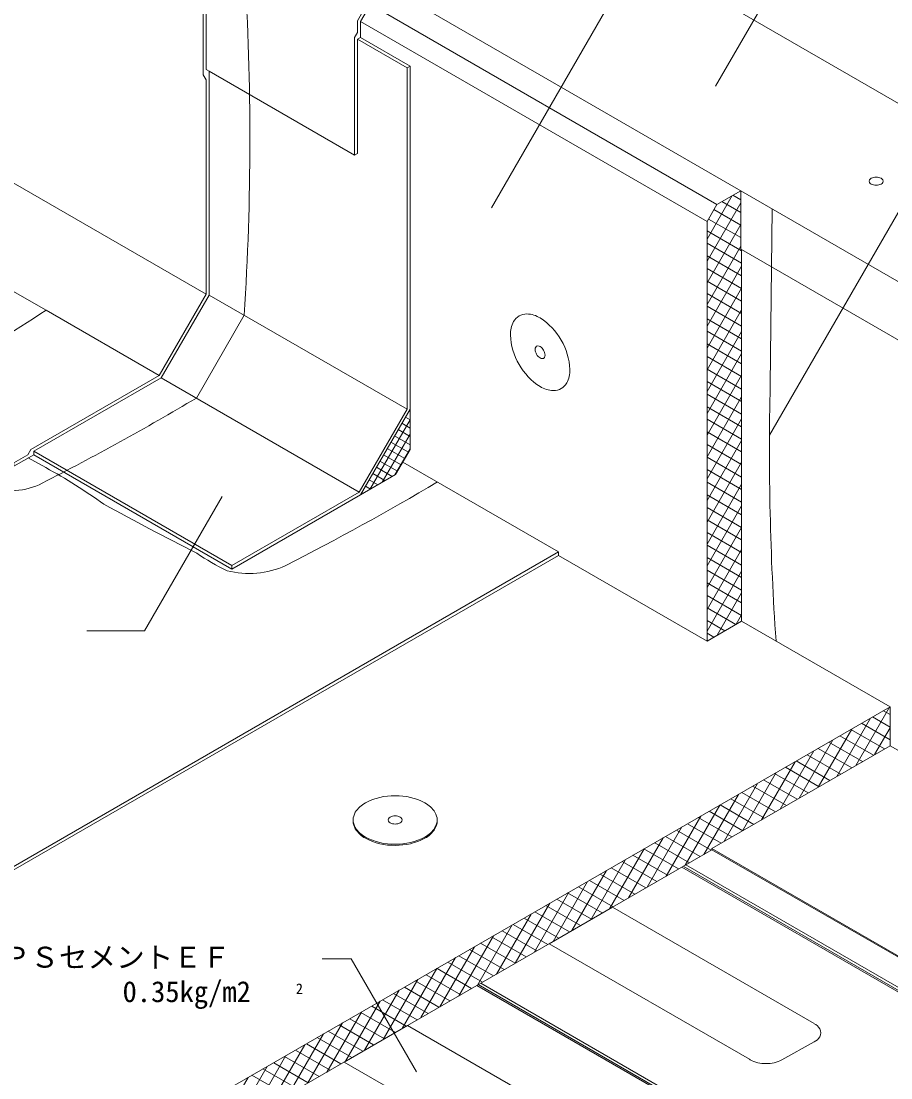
# Model space of a CAD drawing. Units: millimetres, scale not verified. Extents: x -2760 to 2760, y -1910 to 1910.
# Drawn here: x 188 to 949, y -301 to 623 of the extents above; entities that cross this region are included whole.
import ezdxf
from ezdxf.enums import TextEntityAlignment as Align

# ---------------------------------------------------------------- set-up
doc = ezdxf.new("R2010")
doc.units = ezdxf.units.MM
doc.header["$LTSCALE"] = 7
for name, color, linetype, lineweight in [('0-1_HATCH', 9, 'Continuous', 18), ('0-2_Defpoints', 7, 'Continuous', 18), ('0-3_BOUSUI', 1, 'Continuous', 18), ('0-4_MOJI', 7, 'Continuous', 18), ('0-6_dannnetu', 6, 'Continuous', 18), ('0-7_KANAMONO', 5, 'Continuous', 18), ('0-D_dekki2', 1, 'Continuous', 18)]:
    doc.layers.add(name, color=color, linetype=linetype, lineweight=lineweight)
doc.styles.add('ＭＳ ゴシック', font='')
doc.styles.get('ＭＳ ゴシック').set_extended_font_data('MS Gothic')

msp = doc.modelspace()

# ---------------------------------------------------------------- linework, layer by layer
at = {"layer": '0-1_HATCH'}
for p, q in [((787.725, 432.669), (809.765, 470.843)), ((787.725, 413.619), (817.17, 464.619)), ((800.688, 465.602), (817.17, 456.086)), ((810.213, 471.102), (817.17, 467.085)), ((793.774, 458.595), (817.17, 445.088)), ((787.725, 394.569), (817.17, 445.569)), ((789.011, 450.347), (817.17, 434.089)), ((787.725, 440.091), (818.036, 422.591)), ((787.725, 429.092), (818.036, 411.592)), ((787.725, 375.519), (817.17, 426.519)), ((787.725, 418.094), (818.036, 400.594)), ((787.725, 356.469), (818.036, 408.969)), ((787.725, 407.095), (818.036, 389.595)), ((787.725, 396.097), (818.036, 378.597)), ((787.725, 337.419), (818.036, 389.919)), ((787.725, 385.098), (818.036, 367.598)), ((787.725, 374.1), (818.036, 356.6)), ((787.725, 318.369), (818.036, 370.869)), ((787.725, 363.101), (818.036, 345.601)), ((787.725, 352.103), (818.036, 334.603)), ((787.725, 299.319), (818.036, 351.819)), ((787.725, 341.104), (818.036, 323.604)), ((787.725, 280.269), (818.036, 332.769)), ((787.725, 330.106), (818.036, 312.606)), ((787.725, 319.107), (818.036, 301.607)), ((787.725, 261.219), (818.036, 313.719)), ((787.725, 308.108), (818.036, 290.608)), ((787.725, 297.11), (818.036, 279.61)), ((787.725, 242.169), (818.036, 294.669)), ((527.057, 282.629), (527.917, 282.132)), ((787.725, 286.111), (818.036, 268.611)), ((492.713, 213.793), (527.917, 274.769)), ((520.707, 271.63), (527.917, 267.467)), ((523.882, 277.129), (527.917, 274.8)), ((787.725, 223.119), (818.036, 275.619)), ((787.725, 275.113), (818.036, 257.613)), ((503.712, 220.143), (527.917, 262.069)), ((514.357, 260.632), (527.917, 252.803)), ((517.532, 266.131), (527.917, 260.135)), ((787.725, 264.114), (818.036, 246.614)), ((508.007, 249.633), (523.317, 240.794)), ((511.182, 255.132), (526.492, 246.294)), ((787.725, 204.069), (818.036, 256.569)), ((787.725, 253.116), (818.036, 235.616)), ((504.832, 244.134), (520.142, 235.295)), ((514.71, 226.493), (527.917, 249.369)), ((787.725, 242.117), (818.036, 224.617)), ((498.482, 233.135), (512.348, 225.13)), ((501.657, 238.635), (516.967, 229.796)), ((787.725, 185.019), (818.036, 237.519)), ((787.725, 231.119), (818.036, 213.619)), ((492.132, 222.137), (499.648, 217.797)), ((495.307, 227.636), (505.998, 221.463)), ((488.957, 216.638), (493.298, 214.131)), ((787.725, 220.12), (818.036, 202.62)), ((787.725, 165.969), (818.036, 218.469)), ((485.782, 211.138), (486.948, 210.465)), ((787.725, 209.122), (818.036, 191.622)), ((787.725, 146.919), (818.036, 199.419)), ((787.725, 198.123), (818.036, 180.623)), ((787.725, 187.125), (818.036, 169.625)), ((787.725, 127.869), (818.036, 180.369)), ((787.725, 176.126), (818.036, 158.626)), ((787.725, 165.128), (818.036, 147.628)), ((787.725, 108.819), (818.036, 161.319)), ((787.725, 154.129), (818.036, 136.629)), ((787.725, 143.131), (818.036, 125.631)), ((787.725, 89.769), (818.036, 142.269)), ((787.725, 132.132), (818.036, 114.632)), ((787.725, 121.134), (818.036, 103.634)), ((796.731, 86.318), (818.036, 123.219)), ((787.725, 110.135), (812.854, 95.627)), ((813.229, 95.843), (818.036, 104.169)), ((787.725, 99.137), (803.329, 90.127)), ((787.725, 88.138), (793.804, 84.628)), ((917.845, -27.757), (947.29, 23.243)), ((942.06, 20.224), (947.94, 16.83)), ((901.347, -37.282), (930.792, 13.718)), ((932.535, 14.725), (947.94, 5.831)), ((884.849, -46.807), (914.294, 4.193)), ((913.485, 3.726), (942.93, -13.274)), ((923.01, 9.226), (947.94, -5.167)), ((934.343, -18.232), (947.94, 5.319)), ((868.352, -56.332), (897.796, -5.332)), ((894.435, -7.272), (923.88, -24.272)), ((903.96, -1.773), (933.405, -18.773)), ((851.854, -65.857), (881.299, -14.857)), ((875.385, -18.271), (904.83, -35.271)), ((884.91, -12.772), (914.355, -29.772)), ((835.356, -75.382), (864.801, -24.382)), ((865.86, -23.77), (895.305, -40.77)), ((818.858, -84.907), (848.303, -33.907)), ((846.81, -34.769), (876.255, -51.769)), ((856.335, -29.269), (885.78, -46.269)), ((802.36, -94.432), (831.805, -43.432)), ((827.76, -45.767), (857.205, -62.767)), ((837.285, -40.268), (866.73, -57.268)), ((784.997, -105.457), (815.308, -52.957)), ((818.235, -51.266), (847.68, -68.266)), ((768.499, -114.982), (798.81, -62.482)), ((799.185, -62.265), (828.63, -79.265)), ((808.71, -56.766), (838.155, -73.766)), ((752.001, -124.507), (782.312, -72.007)), ((780.135, -73.263), (809.58, -90.263)), ((789.66, -67.764), (819.105, -84.764)), ((735.503, -134.032), (765.814, -81.532)), ((770.61, -78.763), (800.055, -95.763)), ((719.006, -143.557), (749.316, -91.057)), ((751.56, -89.761), (781.871, -107.261)), ((761.085, -84.262), (791.396, -101.762)), ((702.508, -153.082), (732.819, -100.582)), ((732.51, -100.76), (762.821, -118.26)), ((742.035, -95.26), (772.346, -112.76)), ((686.01, -162.607), (716.321, -110.107)), ((722.985, -106.259), (753.296, -123.759)), ((669.512, -172.132), (699.823, -119.632)), ((703.935, -117.257), (734.246, -134.757)), ((713.46, -111.758), (743.771, -129.258)), ((653.014, -181.657), (683.325, -129.157)), ((684.885, -128.256), (715.196, -145.756)), ((694.41, -122.757), (724.721, -140.257)), ((675.36, -133.755), (705.671, -151.255)), ((636.517, -191.182), (666.828, -138.682)), ((656.31, -144.754), (686.621, -162.254)), ((665.835, -139.255), (696.146, -156.755)), ((620.019, -200.707), (650.33, -148.207)), ((637.26, -155.752), (667.571, -173.252)), ((646.785, -150.253), (677.096, -167.753)), ((603.521, -210.232), (633.832, -157.732)), ((627.735, -161.252), (658.046, -178.752)), ((587.023, -219.757), (617.334, -167.257)), ((608.685, -172.25), (638.996, -189.75)), ((618.21, -166.751), (648.521, -184.251)), ((570.525, -229.282), (600.836, -176.782)), ((589.635, -183.249), (619.946, -200.749)), ((599.16, -177.749), (629.471, -195.249)), ((554.028, -238.807), (584.339, -186.307)), ((580.11, -188.748), (610.421, -206.248)), ((537.53, -248.332), (567.841, -195.832)), ((561.06, -199.746), (591.371, -217.246)), ((570.585, -194.247), (600.896, -211.747)), ((521.032, -257.857), (551.343, -205.357)), ((542.01, -210.745), (572.321, -228.245)), ((551.535, -205.246), (581.846, -222.746)), ((504.534, -267.382), (534.845, -214.882)), ((522.96, -221.743), (553.271, -239.243)), ((532.485, -216.244), (562.796, -233.744)), ((488.037, -276.907), (518.347, -224.407)), ((513.435, -227.243), (543.746, -244.743)), ((471.539, -286.432), (501.85, -233.932)), ((494.385, -238.241), (524.696, -255.741)), ((503.91, -232.742), (534.221, -250.242)), ((455.041, -295.957), (485.352, -243.457)), ((475.335, -249.24), (505.646, -266.74)), ((484.86, -243.74), (515.171, -261.24)), ((438.543, -305.482), (468.854, -252.982)), ((465.81, -254.739), (496.121, -272.239)), ((422.045, -315.007), (452.356, -262.507)), ((446.76, -265.738), (477.071, -283.238)), ((456.285, -260.238), (486.596, -277.738)), ((405.548, -324.532), (435.859, -272.032)), ((427.71, -276.736), (458.021, -294.236)), ((437.235, -271.237), (467.546, -288.737)), ((389.05, -334.057), (419.361, -281.557)), ((418.185, -282.235), (448.496, -299.735)), ((372.552, -343.582), (402.863, -291.082)), ((399.135, -293.234), (429.446, -310.734)), ((408.66, -287.735), (438.971, -305.235)), ((356.054, -353.107), (386.365, -300.607)), ((389.61, -298.733), (419.921, -316.233))]:
    msp.add_line(p, q, dxfattribs=at)
at = {"layer": '0-2_Defpoints'}
msp.add_line((209.519, 370.507), (308.433, 313.399), dxfattribs=at)
at = {"layer": '0-3_BOUSUI'}
for p, q in [((349.516, 384.557), (-855.231, 1080.118)), ((525.319, 582.618), (482.018, 607.618)), ((527.917, 584.118), (484.616, 609.118)), ((479.42, 506.118), (352.114, 579.618)), ((844.631, 459.264), (842.998, 304.969)), ((525.319, 283.861), (352.114, 383.861)), ((382.86, 366.11), (341.08, 293.746)), ((483.54, 211.497), (310.335, 311.497)), ((194.004, 241.333), (209.321, 232.871)), ((372.033, 147.118), (198.828, 247.118)), ((372.033, 144.118), (198.828, 244.118)), ((657.821, 159.118), (521.576, 237.78)), ((657.821, 159.118), (-1799.933, -1259.867)), ((657.821, 159.118), (657.821, 156.118)), ((657.821, 156.118), (-1799.933, -1262.867)), ((478.185, -75.382), (478.185, -76.382)), ((551.669, -75.382), (551.669, -76.382)), ((649.594, -183.632), (705.019, -151.632)), ((705.019, -151.632), (881.605, -253.583)), ((824.783, -284.777), (649.594, -183.632)), ((470.327, -287.132), (525.752, -255.132)), ((525.752, -255.132), (702.337, -357.083)), ((881.605, -269.583), (853.194, -285.18)), ((645.516, -388.277), (470.327, -287.132))]:
    msp.add_line(p, q, dxfattribs=at)
for points in [[(479.42, 506.118), (479.42, 609.118), (482.018, 613.618), (482.018, 623.815), (491.374, 640.02), (605.861, 706.119), (605.861, 703.119), (493.276, 638.118), (484.616, 623.118), (484.616, 609.118), (482.018, 607.618), (482.018, 507.618)], [(525.319, 582.618), (525.319, 283.861), (483.54, 211.497), (372.033, 147.118), (372.033, 144.118), (484.616, 209.118), (527.917, 284.118), (527.917, 584.118)]]:
    msp.add_lwpolyline(points, close=True, dxfattribs=at)
for points in [[(349.516, 684.118), (349.516, 581.118), (352.114, 579.618), (352.114, 383.861), (310.335, 311.497), (198.828, 247.118), (198.828, 244.118), (181.507, 234.118), (181.507, 237.118), (193.631, 244.118), (196.23, 248.618), (308.433, 313.399), (349.516, 384.557), (349.516, 572.118), (346.918, 576.618), (346.918, 684.815)], [(-1799.933, -800.711), (-1799.933, -759.867), (51.603, 309.118), (51.603, 312.118), (63.728, 319.118), (66.326, 323.618), (178.529, 388.399), (209.519, 370.507)]]:
    msp.add_lwpolyline(points, dxfattribs=at)
for centre, radius, start, end in [((-2019.455, 521.184), 2407.315, 356.30658, 3.5329), ((3170.088, -4253.015), 5490.165, 122.63256, 123.72253), ((3259.109, 248.096), 2416.781, 178.65157, 183.95831), ((-889.14, 2362.979), 2407.315, 297.06444, 300.73273), ((-22.439, -191.3), 483.356, 54.216, 61.34843), ((178.994, 271.72), 59.067, 250.13672, 297.39286), ((-676.032, 2290.93), 2407.315, 297.06444, 300.66782), ((1771.762, 2966.265), 3151.597, 241.33943, 243.00914), ((465.861, 342.343), 222.464, 235.98576, 243.8681), ((387.012, 218.157), 77.924, 255.78666, 294.46098), ((875.603, -264.753), 12.68, 32.14883, 61.74968), ((880.477, -261.583), 6.867, 328.6015, 31.3985), ((875.651, -258.465), 12.612, 298.16859, 327.9329), ((831.435, -274.062), 12.612, 238.16859, 241.83141), ((838.687, -260.585), 27.917, 241.76672, 271.33433), ((839.783, -259.731), 28.766, 269.11165, 297.7873)]:
    msp.add_arc(centre, radius, start, end, dxfattribs=at)
at = {"layer": '0-4_MOJI'}
for p, q in [((363.636, 207.715), (295.649, 89.959)), ((295.649, 89.959), (245.211, 89.959)), ((476.337, -196.859), (451.118, -196.859)), ((533.474, -295.823), (476.337, -196.859))]:
    msp.add_line(p, q, dxfattribs=at)
for points in [[(817.083, 750.411), (766.645, 750.411), (599.127, 460.26)], [(913.713, 684.37), (863.275, 684.37), (795.289, 566.613)], [(1100.888, 621.535), (1050.449, 621.535), (842.364, 261.12)]]:
    msp.add_lwpolyline(points, dxfattribs=at)
at = {"layer": '0-6_dannnetu'}
for p, q in [((796.385, 463.118), (493.276, 638.118)), ((787.725, 448.118), (484.616, 623.118)), ((787.725, 81.118), (657.821, 156.118)), ((947.94, 23.618), (818.036, 98.618))]:
    msp.add_line(p, q, dxfattribs=at)
for points in [[(796.385, 463.118), (817.17, 475.118), (817.17, 424.118), (818.036, 423.618), (818.036, 98.618), (787.725, 81.118), (787.725, 448.118)], [(527.917, 284.118), (527.917, 248.763), (515.235, 226.796), (484.616, 209.118)], [(792.055, -100.382), (792.055, -101.382), (-91.291, -611.382), (-91.291, -576.382), (947.94, 23.618), (947.94, -10.382)]]:
    msp.add_lwpolyline(points, close=True, dxfattribs=at)
at = {"layer": '0-7_KANAMONO'}
for p, q in [((1125.044, 453.369), (363.828, 892.858)), ((989.942, 375.368), (514.061, 650.118)), ((989.942, 324.368), (818.036, 423.618)), ((1034.109, -60.132), (947.94, -10.382)), ((1051.43, -250.132), (792.055, -100.382)), ((1051.43, -251.132), (792.055, -101.382))]:
    msp.add_line(p, q, dxfattribs=at)
for centre, radius, start, end in [((931.712, 483.451), 2.146, 148.6015, 211.3985), ((933.235, 482.461), 3.962, 118.25032, 147.85117), ((933.22, 484.426), 3.941, 212.0671, 241.83141), ((935.487, 478.265), 8.724, 88.66567, 118.23328), ((935.487, 488.638), 8.724, 241.76672, 271.33433), ((935.829, 477.999), 8.989, 62.2127, 90.88835), ((935.829, 488.904), 8.989, 269.11165, 297.7873), ((938.144, 482.461), 3.962, 32.14883, 61.74968), ((938.159, 484.426), 3.941, 298.16859, 327.9329), ((939.667, 483.451), 2.146, 328.6015, 31.3985)]:
    msp.add_arc(centre, radius, start, end, dxfattribs=at)
at = {"layer": '0-D_dekki2'}
for p, q in [((209.519, 370.507), (308.433, 313.399)), ((1086.303, -301.73), (765.672, -116.614)), ((1087.571, -300.998), (766.94, -115.882)), ((1089.102, -299.382), (769.105, -114.632)), ((907.035, -405.23), (586.405, -220.114)), ((908.304, -404.498), (587.673, -219.382)), ((909.834, -402.882), (589.838, -218.132))]:
    msp.add_line(p, q, dxfattribs=at)
for centre, radius, start, end in [((639.483, 349.512), 23.724, 152.1163, 181.7822), ((629.818, 354.443), 12.876, 88.6015, 151.3985), ((629.189, 343.387), 23.946, 58.35874, 87.74276), ((613.961, 319.05), 52.655, 28.75499, 58.14396), ((668.398, 350.479), 52.655, 181.85604, 211.24501), ((613.778, 316.674), 53.995, 2.22878, 30.87227), ((641.373, 336.397), 3.954, 152.1163, 181.7822), ((646.192, 336.558), 8.776, 181.85604, 211.24501), ((639.762, 337.219), 2.146, 88.6015, 151.3985), ((639.658, 335.376), 3.991, 58.35874, 87.74276), ((637.12, 331.32), 8.776, 28.75499, 58.14396), ((637.089, 330.924), 8.999, 2.22878, 30.87227), ((646.551, 336.386), 8.999, 209.12773, 237.77122), ((643.834, 332.135), 3.954, 238.2178, 267.8837), ((643.74, 330.329), 2.146, 268.6015, 331.3985), ((642.092, 331.159), 3.991, 332.25724, 1.64126), ((670.547, 349.45), 53.995, 209.12773, 237.77122), ((643.796, 318.088), 23.946, 332.25724, 1.64126), ((653.685, 313.105), 12.876, 268.6015, 331.3985), ((654.246, 323.94), 23.724, 238.2178, 267.8837), ((513.708, -106.498), 52.344, 88.66567, 118.23328), ((515.763, -108.098), 53.936, 62.2127, 90.88835), ((500.199, -81.324), 23.774, 118.25032, 147.85117), ((529.655, -81.324), 23.774, 32.14883, 61.74968), ((491.061, -75.382), 12.876, 148.6015, 211.3985), ((512.472, -76.372), 3.962, 118.25032, 147.85117), ((514.724, -80.568), 8.724, 88.66567, 118.23328), ((515.066, -80.834), 8.989, 62.2127, 90.88835), ((517.382, -76.372), 3.962, 32.14883, 61.74968), ((538.793, -75.382), 12.876, 328.6015, 31.3985), ((491.061, -76.382), 12.876, 180, 211.3985), ((500.109, -69.535), 23.647, 212.0671, 241.83141), ((500.109, -70.535), 23.647, 212.0671, 241.83141), ((510.949, -75.382), 2.146, 148.6015, 211.3985), ((512.457, -74.407), 3.941, 212.0671, 241.83141), ((514.724, -70.196), 8.724, 241.76672, 271.33433), ((515.066, -69.929), 8.989, 269.11165, 297.7873), ((517.397, -74.407), 3.941, 298.16859, 327.9329), ((518.905, -75.382), 2.146, 328.6015, 31.3985), ((529.745, -69.535), 23.647, 298.16859, 327.9329), ((529.745, -70.535), 23.647, 298.16859, 327.9329), ((538.793, -76.382), 12.876, 328.6015, 360), ((513.708, -44.265), 52.344, 241.76672, 271.33433), ((513.708, -45.265), 52.344, 241.76672, 271.33433), ((515.763, -42.665), 53.936, 269.11165, 297.7873), ((515.763, -43.665), 53.936, 269.11165, 297.7873)]:
    msp.add_arc(centre, radius, start, end, dxfattribs=at)

# ---------------------------------------------------------------- texts
at = {"layer": '0-4_MOJI', "style": 'ＭＳ ゴシック'}
for s, height, p in [('ＤＩＰＳセメントＥＦ', 18.33, (120.817, -210.091)), ('0.35kg/m2', 18.33, (276.482, -240.221)), ('2', 9.164, (428.071, -230.323))]:
    msp.add_text(s, height=height, dxfattribs=at).set_placement(p, align=Align.BOTTOM_LEFT)

doc.saveas('drawing.dxf')
